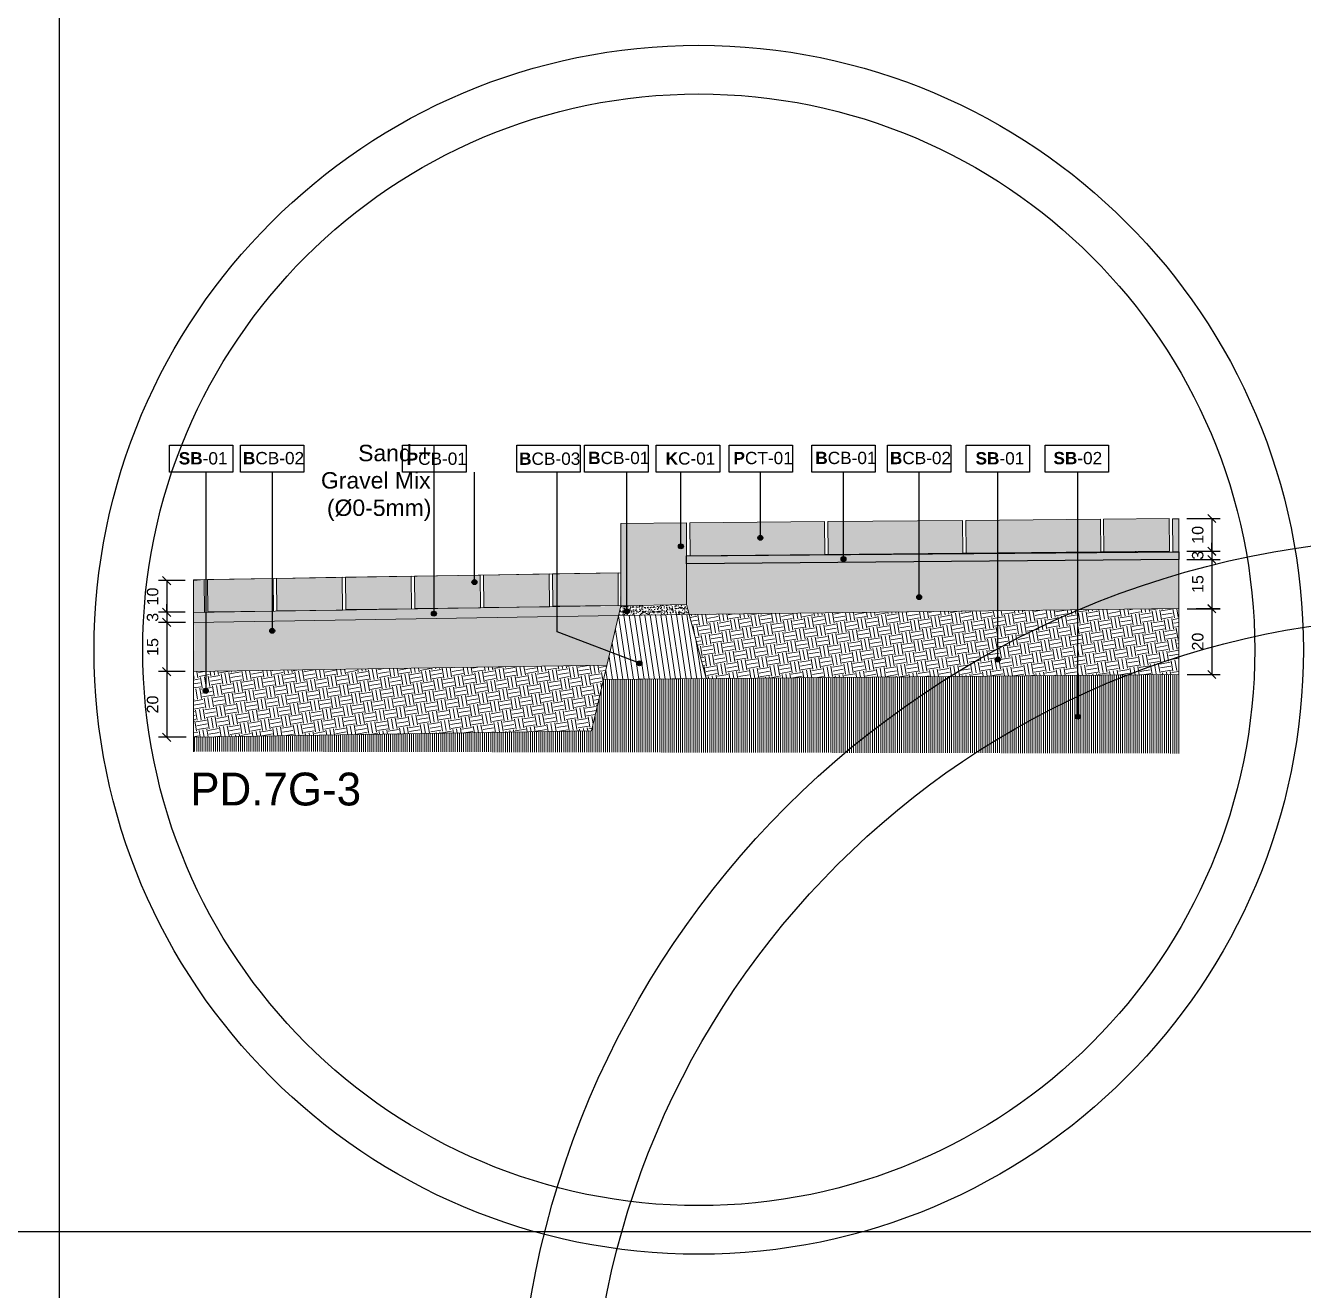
# Model space of a CAD drawing. Header units: metres. Extents: x -325 to 301, y -147 to 149.
# Drawn here: x 82.131 to 86.022, y 53.277 to 57.129 of the extents above; entities that cross this region are included whole.
import ezdxf

# ---------------------------------------------------------------- set-up
doc = ezdxf.new("R2010")
doc.units = ezdxf.units.M
doc.layers.get('Defpoints').update_dxf_attribs({"lineweight": 13})
for name, color, linetype, plot in [('-aux', 50, 'Continuous', False), ('-AUX_MON', 3, 'Continuous', False), ('-AUX_RIM', 2, 'Continuous', False), ('02-L-AUX', 2, 'Continuous', False)]:
    doc.layers.add(name, color=color, linetype=linetype, plot=plot)
doc.layers.add('0-TX-1_25', color=7, linetype='Continuous', true_color=0x3f4f7f)
doc.layers.add('EIT_3 TR sorra', color=7, linetype='Continuous', true_color=0xd8ceb0)
doc.layers.add('03-TR-Paviment_07_Precast Concrete Blocks', color=7, linetype='Continuous', lineweight=5, true_color=0xe7ddd0)
doc.layers.add('3-TR tot_u', color=7, linetype='Continuous', lineweight=5, true_color=0x787878)
for name, color, linetype, lineweight in [('1-CM', 7, 'Continuous', 0), ('2-L-secció', 1, 'Continuous', 0), ('3-TR Formigó', 252, 'Continuous', 0), ('3-TR Seleccionat', 44, 'Continuous', 0), ('3-TR Tot-u', 37, 'Continuous', 0)]:
    doc.layers.add(name, color=color, linetype=linetype, lineweight=lineweight)
doc.layers.add('A-KEYPLAN_HATCH', color=7, linetype='Continuous')
doc.layers.add('A_TEXT_2', color=7, linetype='Continuous')
doc.styles.get("Standard").update_dxf_attribs({"font": 'arial.ttf'})
doc.styles.add('x-llegenda materials$0$ENGRAVERS', font='TT0586M.TTF')
doc.dimstyles.new('ISO-25', dxfattribs={"dimtxt": 0.1, "dimasz": 0.1, "dimexe": 0.1, "dimexo": 0.1, "dimgap": 0.1, "dimtad": 1, "dimdec": 0, "dimlfac": 100, "dimzin": 9, "dimtxsty": 'Standard', "dimblk": 'OBLIQUE', "dimcen": 0.1, "dimadec": 0, "dimazin": 0, "dimtfac": 1, "dimtdec": 0, "dimtmove": 0, "dimatfit": 3, "dimldrblk": 'OBLIQUE', "dimfxl": 1, "dimarcsym": 0})

# ---------------------------------------------------------------- blocks, each defined once
blk = doc.blocks.new('hatch keyplan 2')
at = {"layer": 'A-KEYPLAN_HATCH'}
blk.add_lwpolyline([(0, 0.00548), (0.01287, 0.00548), (0.01287, 0), (0, 0)], close=True, dxfattribs=at)
blk = doc.blocks.new('hatch keyplan')
at = {"layer": 'A-KEYPLAN_HATCH'}
blk.add_blockref('hatch keyplan 2', (1.43058, 0.85215), dxfattribs=at)
blk = doc.blocks.new('B-CB03')
at = {"layer": 'A-KEYPLAN_HATCH'}
blk.add_blockref('hatch keyplan', (-1.43058, -0.85215), dxfattribs=at)
at = {"layer": 'A_TEXT_2', "insert": (-0.0008, 0.00398), "char_height": 0.0025, "attachment_point": 1}
blk.add_mtext_dynamic_manual_height_columns('\\pi0.00128;{\\fArial|b1|i0|c0|p34;B}CB-03', width=0.0145619, gutter_width=0.015, heights=[0], dxfattribs=at)
blk = doc.blocks.new('K01A')
at = {"layer": 'A-KEYPLAN_HATCH'}
blk.add_blockref('hatch keyplan', (-1.42958, -0.85215), dxfattribs=at)
at = {"layer": 'A_TEXT_2', "insert": (0.0002, 0.00402), "char_height": 0.0025, "attachment_point": 1}
blk.add_mtext_dynamic_manual_height_columns('\\pi0.00269;{\\fArial|b1|i0|c0|p34;K}C-01', width=0.0145619, gutter_width=0.015, heights=[0], dxfattribs=at)
blk = doc.blocks.new('PCB01')
at = {"layer": 'A-KEYPLAN_HATCH'}
blk.add_lwpolyline([(0.001, 0.00548), (0.01387, 0.00548), (0.01387, 0), (0.001, 0)], close=True, dxfattribs=at)
at = {"layer": 'A_TEXT_2', "insert": (0.0002, 0.00409), "char_height": 0.0025, "attachment_point": 1}
blk.add_mtext_dynamic_manual_height_columns('\\pi0.00171;{\\fArial|b1|i0|c0|p34;P}CT-01', width=0.0145619, gutter_width=0.015, heights=[0], dxfattribs=at)
blk = doc.blocks.new('B-CB01')
at = {"layer": 'A-KEYPLAN_HATCH'}
blk.add_blockref('hatch keyplan', (-1.43058, -0.85215), dxfattribs=at)
at = {"layer": 'A_TEXT_2', "insert": (-0.0008, 0.00411), "char_height": 0.0025, "attachment_point": 1}
blk.add_mtext_dynamic_manual_height_columns('\\pi0.00152;{\\fArial|b1|i0|c0|p34;B}CB-01', width=0.0145619, gutter_width=0.015, heights=[0], dxfattribs=at)
blk = doc.blocks.new('B-CB02')
at = {"layer": 'A-KEYPLAN_HATCH'}
blk.add_blockref('hatch keyplan', (-1.43058, -0.85215), dxfattribs=at)
at = {"layer": 'A_TEXT_2', "insert": (-0.0008, 0.00409), "char_height": 0.0025, "attachment_point": 1}
blk.add_mtext_dynamic_manual_height_columns('\\pi0.00129;{\\fArial|b1|i0|c0|p34;B}CB-02', width=0.0145619, gutter_width=0.015, heights=[0], dxfattribs=at)
blk = doc.blocks.new('SB-01')
at = {"layer": 'A-KEYPLAN_HATCH'}
blk.add_blockref('hatch keyplan', (-1.43058, -0.85215), dxfattribs=at)
at = {"layer": 'A_TEXT_2', "insert": (-0.0008, 0.00403), "char_height": 0.0025, "attachment_point": 1}
blk.add_mtext_dynamic_manual_height_columns('\\pi0.00271;{\\fArial|b1|i0|c0|p34;SB}-01', width=0.0145619, gutter_width=0.015, heights=[0], dxfattribs=at)
blk = doc.blocks.new('PCB02')
at = {"layer": 'A-KEYPLAN_HATCH'}
blk.add_blockref('hatch keyplan', (-1.42958, -0.85215), dxfattribs=at)
at = {"layer": 'A_TEXT_2', "insert": (0.0002, 0.00398), "char_height": 0.0025, "attachment_point": 1}
blk.add_mtext_dynamic_manual_height_columns('\\pi0.00161;{\\fArial|b1|i0|c0|p34;P}CB-01', width=0.0145619, gutter_width=0.015, heights=[0], dxfattribs=at)
blk = doc.blocks.new('_Oblique')
at = {"color": 0, "lineweight": -2}
blk.add_line((-0.5, -0.5), (0.5, 0.5), dxfattribs=at)
blk = doc.blocks.new('*D479')
at = {"layer": '0-TX-1_25', "color": 0, "lineweight": -2, "transparency": 16777216}
for p, q in [((85.6674, 55.6281), (85.7682, 55.6281)), ((85.7432, 55.6281), (85.7432, 55.5284)), ((85.6683, 55.5284), (85.7682, 55.5284))]:
    blk.add_line(p, q, dxfattribs=at)
at = {"layer": 'Defpoints', "color": 0, "transparency": 16777216}
for p in [(85.6424, 55.6281, 0.0017), (85.6433, 55.5284, 0.0017), (85.7432, 55.5284)]:
    blk.add_point(p, dxfattribs=at)
at = {"layer": '0-TX-1_25', "color": 0, "lineweight": -2, "transparency": 16777216, "xscale": 0.025, "yscale": 0.025, "zscale": 0.025}
for p, rotation in [((85.7432, 55.6281), 90), ((85.7432, 55.5284), 270)]:
    blk.add_blockref('_Oblique', p, dxfattribs=dict(at, rotation=rotation))
at = {"layer": '0-TX-1_25', "color": 0, "transparency": 16777216, "insert": (85.7004, 55.5783), "char_height": 0.035, "attachment_point": 5, "rotation": 90}
blk.add_mtext('10', dxfattribs=at)
blk = doc.blocks.new('*D475')
at = {"layer": '0-TX-1_25', "color": 0, "lineweight": -2, "transparency": 16777216}
for p, q in [((85.668, 55.3531), (85.7682, 55.3531)), ((85.7432, 55.3531), (85.7432, 55.1531)), ((85.6681, 55.1531), (85.7682, 55.1531))]:
    blk.add_line(p, q, dxfattribs=at)
at = {"layer": 'Defpoints', "color": 0, "transparency": 16777216}
for p in [(85.643, 55.3531, 0.0017), (85.6431, 55.1531, 0.0017), (85.7432, 55.1531)]:
    blk.add_point(p, dxfattribs=at)
at = {"layer": '0-TX-1_25', "color": 0, "lineweight": -2, "transparency": 16777216, "xscale": 0.025, "yscale": 0.025, "zscale": 0.025}
for p, rotation in [((85.7432, 55.3531), 90), ((85.7432, 55.1531), 270)]:
    blk.add_blockref('_Oblique', p, dxfattribs=dict(at, rotation=rotation))
at = {"layer": '0-TX-1_25', "color": 0, "transparency": 16777216, "insert": (85.7004, 55.2531), "char_height": 0.035, "attachment_point": 5, "rotation": 90}
blk.add_mtext('20', dxfattribs=at)
blk = doc.blocks.new('*D476')
at = {"layer": '0-TX-1_25', "color": 0, "lineweight": -2, "transparency": 16777216}
for p, q in [((82.6174, 55.4388), (82.5361, 55.4388)), ((82.5611, 55.4388), (82.5611, 55.3425)), ((82.6167, 55.3425), (82.5361, 55.3425))]:
    blk.add_line(p, q, dxfattribs=at)
at = {"layer": 'Defpoints', "color": 0, "transparency": 16777216}
for p in [(82.6424, 55.4388, 0), (82.5611, 55.3425), (82.6417, 55.3425, 0.0017)]:
    blk.add_point(p, dxfattribs=at)
at = {"layer": '0-TX-1_25', "color": 0, "lineweight": -2, "transparency": 16777216, "xscale": 0.025, "yscale": 0.025, "zscale": 0.025}
for p, rotation in [((82.5611, 55.4388), 90), ((82.5611, 55.3425), 270)]:
    blk.add_blockref('_Oblique', p, dxfattribs=dict(at, rotation=rotation))
at = {"layer": '0-TX-1_25', "color": 0, "transparency": 16777216, "insert": (82.5182, 55.3906), "char_height": 0.035, "attachment_point": 5, "rotation": 90}
blk.add_mtext('10', dxfattribs=at)
blk = doc.blocks.new('*D477')
at = {"layer": '0-TX-1_25', "color": 0, "lineweight": -2, "transparency": 16777216}
for p, q in [((82.6174, 55.3425), (82.5361, 55.3425)), ((82.5611, 55.3425), (82.5611, 55.3675)), ((82.5611, 55.3425), (82.5611, 55.3117)), ((82.6174, 55.3117), (82.5361, 55.3117)), ((82.5611, 55.3117), (82.5611, 55.2867))]:
    blk.add_line(p, q, dxfattribs=at)
at = {"layer": 'Defpoints', "color": 0, "transparency": 16777216}
for p in [(82.6424, 55.3425, 0), (82.5611, 55.3117), (82.6424, 55.3117, 0)]:
    blk.add_point(p, dxfattribs=at)
at = {"layer": '0-TX-1_25', "color": 0, "lineweight": -2, "transparency": 16777216, "xscale": 0.025, "yscale": 0.025, "zscale": 0.025}
for p, rotation in [((82.5611, 55.3425), 270), ((82.5611, 55.3117), 90)]:
    blk.add_blockref('_Oblique', p, dxfattribs=dict(at, rotation=rotation))
at = {"layer": '0-TX-1_25', "color": 0, "transparency": 16777216, "insert": (82.5182, 55.3271), "char_height": 0.035, "attachment_point": 5, "rotation": 90}
blk.add_mtext('3', dxfattribs=at)
blk = doc.blocks.new('*D480')
at = {"layer": '0-TX-1_25', "color": 0, "lineweight": -2, "transparency": 16777216}
for p, q in [((82.6183, 55.3117), (82.5361, 55.3117)), ((82.5611, 55.3117), (82.5611, 55.1616)), ((82.6174, 55.1616), (82.5361, 55.1616))]:
    blk.add_line(p, q, dxfattribs=at)
at = {"layer": 'Defpoints', "color": 0, "transparency": 16777216}
for p in [(82.6433, 55.3117, 0.0017), (82.5611, 55.1616), (82.6424, 55.1616, 0)]:
    blk.add_point(p, dxfattribs=at)
at = {"layer": '0-TX-1_25', "color": 0, "lineweight": -2, "transparency": 16777216, "xscale": 0.025, "yscale": 0.025, "zscale": 0.025}
for p, rotation in [((82.5611, 55.3117), 90), ((82.5611, 55.1616), 270)]:
    blk.add_blockref('_Oblique', p, dxfattribs=dict(at, rotation=rotation))
at = {"layer": '0-TX-1_25', "color": 0, "transparency": 16777216, "insert": (82.5182, 55.2367), "char_height": 0.035, "attachment_point": 5, "rotation": 90}
blk.add_mtext('15', dxfattribs=at)
blk = doc.blocks.new('*D481')
at = {"layer": '0-TX-1_25', "color": 0, "lineweight": -2, "transparency": 16777216}
for p, q in [((82.6174, 55.1616), (82.5361, 55.1616)), ((82.5611, 55.1616), (82.5611, 54.9617)), ((82.6198, 54.9617), (82.5361, 54.9617))]:
    blk.add_line(p, q, dxfattribs=at)
at = {"layer": 'Defpoints', "color": 0, "transparency": 16777216}
for p in [(82.6424, 55.1616, 0), (82.5611, 54.9617), (82.6448, 54.9617, 0.0017)]:
    blk.add_point(p, dxfattribs=at)
at = {"layer": '0-TX-1_25', "color": 0, "lineweight": -2, "transparency": 16777216, "xscale": 0.025, "yscale": 0.025, "zscale": 0.025}
for p, rotation in [((82.5611, 55.1616), 90), ((82.5611, 54.9617), 270)]:
    blk.add_blockref('_Oblique', p, dxfattribs=dict(at, rotation=rotation))
at = {"layer": '0-TX-1_25', "color": 0, "transparency": 16777216, "insert": (82.5182, 55.0616), "char_height": 0.035, "attachment_point": 5, "rotation": 90}
blk.add_mtext('20', dxfattribs=at)
blk = doc.blocks.new('SB-02')
at = {"layer": 'A-KEYPLAN_HATCH'}
blk.add_blockref('hatch keyplan', (-1.43058, -0.85215), dxfattribs=at)
at = {"layer": 'A_TEXT_2', "insert": (-0.0008, 0.00408), "char_height": 0.0025, "attachment_point": 1}
blk.add_mtext_dynamic_manual_height_columns('\\pi0.00249;{\\fArial|b1|i0|c0|p34;SB}-02', width=0.0145619, gutter_width=0.015, heights=[0], dxfattribs=at)
blk = doc.blocks.new('*D478')
at = {"layer": '0-TX-1_25', "color": 0, "lineweight": -2, "transparency": 16777216}
for p, q in [((85.6674, 55.5285), (85.7682, 55.5285)), ((85.7432, 55.5285), (85.7432, 55.5535)), ((85.7432, 55.5285), (85.7432, 55.5034)), ((85.6676, 55.5034), (85.7682, 55.5034)), ((85.7432, 55.5034), (85.7432, 55.4784))]:
    blk.add_line(p, q, dxfattribs=at)
at = {"layer": 'Defpoints', "color": 0, "transparency": 16777216}
for p in [(85.6424, 55.5285, 0.0017), (85.6426, 55.5034, 0.0017), (85.7432, 55.5034)]:
    blk.add_point(p, dxfattribs=at)
at = {"layer": '0-TX-1_25', "color": 0, "lineweight": -2, "transparency": 16777216, "xscale": 0.025, "yscale": 0.025, "zscale": 0.025}
for p, rotation in [((85.7432, 55.5285), 270), ((85.7432, 55.5034), 90)]:
    blk.add_blockref('_Oblique', p, dxfattribs=dict(at, rotation=rotation))
at = {"layer": '0-TX-1_25', "color": 0, "transparency": 16777216, "insert": (85.7004, 55.5159), "char_height": 0.035, "attachment_point": 5, "rotation": 90}
blk.add_mtext('3', dxfattribs=at)
blk = doc.blocks.new('*D474')
at = {"layer": '0-TX-1_25', "color": 0, "lineweight": -2, "transparency": 16777216}
for p, q in [((85.696, 55.5034), (85.7682, 55.5034)), ((85.7432, 55.5034), (85.7432, 55.3535)), ((85.696, 55.3535), (85.7682, 55.3535))]:
    blk.add_line(p, q, dxfattribs=at)
at = {"layer": 'Defpoints', "color": 0, "transparency": 16777216}
for p in [(85.671, 55.5034, 0.0017), (85.671, 55.3535, 0.0017), (85.7432, 55.3535)]:
    blk.add_point(p, dxfattribs=at)
at = {"layer": '0-TX-1_25', "color": 0, "lineweight": -2, "transparency": 16777216, "xscale": 0.025, "yscale": 0.025, "zscale": 0.025}
for p, rotation in [((85.7432, 55.5034), 90), ((85.7432, 55.3535), 270)]:
    blk.add_blockref('_Oblique', p, dxfattribs=dict(at, rotation=rotation))
at = {"layer": '0-TX-1_25', "color": 0, "transparency": 16777216, "insert": (85.7004, 55.4284), "char_height": 0.035, "attachment_point": 5, "rotation": 90}
blk.add_mtext('15', dxfattribs=at)
blk = doc.blocks.new('POINT')
at = {"layer": '0-TX-1_25'}
h = blk.add_hatch(dxfattribs=at)
h.set_pattern_fill('ANGLE', color=256)
h.set_pattern_definition([(0, (-83.747, -12.726), (0, 6.985), [5.08, -1.905]), (90, (-83.747, -12.726), (-6.985, 4e-16), [5.08, -1.905])])
edge = h.paths.add_edge_path()
edge.add_arc((0, 0), 0.0075, 0, 360)
h = blk.add_hatch(color=256, dxfattribs=at)
h.dxf.hatch_style = 1
edge = h.paths.add_edge_path()
edge.add_arc((0, 0), 0.0075, 0, 360)
blk.add_circle((0, 0), 0.0075, dxfattribs=at)

msp = doc.modelspace()

# ---------------------------------------------------------------- hatches: boundary and pattern name
at = {"layer": '03-TR-Paviment_07_Precast Concrete Blocks'}
h = msp.add_hatch(color=256, dxfattribs=at)
h.dxf.hatch_style = 1
h.paths.add_polyline_path([(83.9439, 55.6128), (83.9414, 55.3618), (84.1439, 55.3658), (84.1439, 55.6146)])
h = msp.add_hatch(color=256, dxfattribs=at)
h.dxf.hatch_style = 1
h.paths.add_polyline_path([(84.1539, 55.6147), (84.1548, 55.5147), (84.5648, 55.5185), (84.5639, 55.6185)])
h = msp.add_hatch(color=256, dxfattribs=at)
h.dxf.hatch_style = 1
h.paths.add_polyline_path([(84.6693, 55.6195), (84.5739, 55.6186), (84.5748, 55.5186), (84.6702, 55.5195)])
h = msp.add_hatch(color=256, dxfattribs=at)
h.dxf.hatch_style = 1
h.paths.add_polyline_path([(84.9839, 55.6224), (84.6693, 55.6195), (84.6702, 55.5195), (84.9848, 55.5224)])
h = msp.add_hatch(color=256, dxfattribs=at)
h.dxf.hatch_style = 1
h.paths.add_polyline_path([(85.4048, 55.5262), (85.4038, 55.6262), (84.9939, 55.6224), (84.9948, 55.5224)])
h = msp.add_hatch(color=256, dxfattribs=at)
h.dxf.hatch_style = 1
h.paths.add_polyline_path([(85.6148, 55.5281), (85.6138, 55.6281), (85.4138, 55.6263), (85.4148, 55.5263)])
h = msp.add_hatch(color=256, dxfattribs=at)
h.dxf.hatch_style = 1
h.paths.add_polyline_path([(85.6424, 55.527), (85.6424, 55.627), (85.6238, 55.6269), (85.6248, 55.5269)])
h = msp.add_hatch(color=256, dxfattribs=at)
h.dxf.hatch_style = 1
h.paths.add_polyline_path([(82.8954, 55.4458), (82.8963, 55.3473), (83.0963, 55.3491), (83.0953, 55.4491)])
h = msp.add_hatch(color=256, dxfattribs=at)
h.dxf.hatch_style = 1
h.paths.add_polyline_path([(83.1053, 55.4492), (83.1063, 55.3507), (83.3062, 55.3525), (83.3053, 55.4525)])
h = msp.add_hatch(color=256, dxfattribs=at)
h.dxf.hatch_style = 1
h.paths.add_polyline_path([(83.3153, 55.4526), (83.3162, 55.3541), (83.5162, 55.356), (83.5153, 55.456)])
h = msp.add_hatch(color=256, dxfattribs=at)
h.dxf.hatch_style = 1
h.paths.add_polyline_path([(83.5253, 55.456), (83.5262, 55.3575), (83.7262, 55.3594), (83.7253, 55.4594)])
h = msp.add_hatch(color=256, dxfattribs=at)
h.dxf.hatch_style = 1
h.paths.add_polyline_path([(83.7353, 55.4594), (83.7362, 55.3609), (83.9361, 55.3628), (83.9352, 55.4628)])
h = msp.add_hatch(color=256, dxfattribs=at)
h.dxf.hatch_style = 1
h.paths.add_polyline_path([(82.6424, 55.4417), (82.6424, 55.3425), (82.6763, 55.3422), (82.6754, 55.4422)])
h = msp.add_hatch(color=256, dxfattribs=at)
h.dxf.hatch_style = 1
h.paths.add_polyline_path([(82.6854, 55.4423), (82.6863, 55.3438), (82.8863, 55.3457), (82.8854, 55.4457)])
at = {"layer": '3-TR Formigó'}
h = msp.add_hatch(dxfattribs=at)
h.set_pattern_fill('ANSI31', color=256, scale=0.005, angle=-126.3922, style=0)
h.set_pattern_definition([(278.60779, (-0.024866, -0.102938), (0.0156961847, 0.0023760076), [])])
h.paths.add_polyline_path([(83.937, 55.3324), (83.8914, 55.1374), (84.2034, 55.1403), (84.152, 55.3359)])
at = {"layer": '3-TR Seleccionat'}
h = msp.add_hatch(dxfattribs=at)
h.set_pattern_fill('ANSI31', color=256, scale=0.002, angle=45, style=0)
h.set_pattern_definition([(90, (82.468117, 61.870034), (-0.00635, -6e-11), [])])
h.paths.add_polyline_path([(82.6424, 54.9616), (83.8547, 54.9811), (83.8797, 55.0875), (83.8914, 55.1374), (84.2034, 55.1403), (85.6424, 55.1531), (85.6424, 54.9128), (82.6439, 54.9187)])
at = {"layer": '3-TR Tot-u'}
h = msp.add_hatch(dxfattribs=at)
h.set_pattern_fill('EARTH', color=256, scale=0.005, angle=-80.3021, style=0)
h.set_pattern_definition([(279.698, (84.059022, 55.088934), (0.0366447, -0.0259479), [0.03175, -0.03175]), (279.698, (84.070758, 55.09094), (0.0366447, -0.0259479), [0.03175, -0.03175]), (279.698, (84.082494, 55.092945), (0.0366447, -0.0259479), [0.03175, -0.03175]), (9.698, (84.087075, 55.089702), (0.0259479, 0.0366447), [0.03175, -0.03175]), (9.698, (84.08908, 55.077966), (0.0259479, 0.0366447), [0.03175, -0.03175]), (9.698, (84.091086, 55.06623), (0.0259479, 0.0366447), [0.03175, -0.03175])])
h.paths.add_polyline_path([(85.6424, 55.1534), (85.6424, 55.3535), (84.152, 55.3359), (84.1922, 55.1865), (84.2034, 55.1403)])
h = msp.add_hatch(dxfattribs=at)
h.set_pattern_fill('EARTH', color=256, scale=0.005, angle=-80.3021, style=0)
h.set_pattern_definition([(279.698, (82.534145, 54.960642), (0.0366447, -0.0259479), [0.03175, -0.03175]), (279.698, (82.54588, 54.962648), (0.0366447, -0.0259479), [0.03175, -0.03175]), (279.698, (82.557617, 54.964654), (0.0366447, -0.0259479), [0.03175, -0.03175]), (9.698, (82.562198, 54.96141), (0.0259479, 0.0366447), [0.03175, -0.03175]), (9.698, (82.564203, 54.949674), (0.0259479, 0.0366447), [0.03175, -0.03175]), (9.698, (82.56621, 54.937938), (0.0259479, 0.0366447), [0.03175, -0.03175])])
h.paths.add_polyline_path([(83.8547, 54.9811), (83.9018, 55.1818), (82.6424, 55.1616), (82.6424, 54.9616), (82.698, 54.9625)])
at = {"layer": '3-TR tot_u'}
h = msp.add_hatch(dxfattribs=at)
h.set_pattern_fill('AR-CONC', color=256, scale=0.0001, angle=90.266414)
h.paths.add_polyline_path([(84.144, 55.5147), (85.6424, 55.527), (85.6424, 55.5034), (84.1439, 55.4902)])
h = msp.add_hatch(dxfattribs=at)
h.set_pattern_fill('AR-CONC', color=256, scale=0.0002, angle=90.2664)
h.set_pattern_definition([(140.2664143104, (269984.94385, -738365.70562), (0.0030183585511, 0.0364513625844), [0.00381, -0.04191]), (85.2664143104, (269984.94385, -738365.70562), (-0.0381781810675, -0.0072262829332), [0.003048, -0.033528116834]), (190.7178590104, (269984.9441, -738365.702582), (-0.0351598209585, 0.0292250795622), [0.00323800176, -0.03561804892]), (136.4506143104, (269984.93369, -738365.705667), (0.0081562825582, 0.0542543196878), [0.005715, -0.062865]), (186.9019719204, (269984.93437, -738365.701146), (-0.049705465848, 0.047250217616), [0.004857004628, -0.053427121632]), (81.45056548, (269984.93369, -738365.705667), (-0.0497054658455, 0.0472502176188), [0.004571993414, -0.050291946384]), (111.2664143104, (269984.936206, -738365.700575), (0.0203118235131, 0.0304176527954), [0.00381, -0.04191]), (56.2664143104, (269984.936206, -738365.700575), (-0.0368946682902, 0.0121889849718), [0.003048, -0.033528]), (161.7178593104, (269984.9379, -738365.69804), (-0.016582844967, 0.0426066376987), [0.00323800176, -0.03561798752]), (127.7664143104, (269984.94385, -738365.70562), (-0.0169136972324, 0.00053908133522), [0, -0.0331216, 0, -0.034036, 0, -0.033655]), (97.7664143104, (269984.94385, -738365.70562), (-0.02009803784808, 0.0132706243038), [0, -0.0194056, 0, -0.0323596, 0, -0.012827]), (57.7664143104, (269984.943902, -738365.716948), (0.00101964285024, 0.02712315336895), [0, -0.0127, 0, -0.039624, 0, -0.052578]), (47.7664143104, (269984.943926, -738365.722028), (-0.0052229971542, 0.0296018704426), [0, -0.01651, 0, -0.0263144, 0, -0.037338])])
h.paths.add_polyline_path([(85.6424, 55.3535), (85.6428, 55.5025), (85.6138, 55.5031), (84.1439, 55.4897), (84.1445, 55.4197), (84.1445, 55.4197), (84.145, 55.3697), (84.152, 55.3359)])
h = msp.add_hatch(dxfattribs=at)
h.set_pattern_fill('AR-CONC', color=256, scale=0.0002, angle=90.2664)
h.set_pattern_definition([(140.2664143104, (269983.444415, -738365.884144), (0.0030183585511, 0.0364513625844), [0.00381, -0.04191]), (85.2664143104, (269983.444415, -738365.884144), (-0.0381781810675, -0.0072262829332), [0.003048, -0.033528116834]), (190.7178590104, (269983.444667, -738365.881107), (-0.0351598209585, 0.0292250795622), [0.00323800176, -0.03561804892]), (136.4506143104, (269983.434255, -738365.88419), (0.0081562825582, 0.0542543196878), [0.005715, -0.062865]), (186.9019719204, (269983.434935, -738365.87967), (-0.049705465848, 0.047250217616), [0.004857004628, -0.053427121632]), (81.45056548, (269983.434255, -738365.88419), (-0.0497054658455, 0.0472502176188), [0.004571993414, -0.050291946384]), (111.2664143104, (269983.436772, -738365.8791), (0.0203118235131, 0.0304176527954), [0.00381, -0.04191]), (56.2664143104, (269983.43677, -738365.8791), (-0.0368946682902, 0.0121889849718), [0.003048, -0.033528]), (161.7178593104, (269983.438464, -738365.876565), (-0.016582844967, 0.0426066376987), [0.00323800176, -0.03561798752]), (127.7664143104, (269983.444415, -738365.884144), (-0.0169136972324, 0.00053908133522), [0, -0.0331216, 0, -0.034036, 0, -0.033655]), (97.7664143104, (269983.444415, -738365.884144), (-0.02009803784808, 0.0132706243038), [0, -0.0194056, 0, -0.0323596, 0, -0.012827]), (57.7664143104, (269983.444468, -738365.895473), (0.00101964285024, 0.02712315336895), [0, -0.0127, 0, -0.039624, 0, -0.052578]), (47.7664143104, (269983.444491, -738365.900553), (-0.0052229971542, 0.0296018704426), [0, -0.01651, 0, -0.0263144, 0, -0.037338])])
h.paths.add_polyline_path([(83.9018, 55.1818), (83.937, 55.3324), (82.6445, 55.3112), (82.6451, 55.2412), (82.6451, 55.2412), (82.6424, 55.1616), (82.7015, 55.1626)])
h = msp.add_hatch(dxfattribs=at)
h.set_pattern_fill('AR-CONC', color=256, scale=0.0001, angle=90.266414)
h.paths.add_polyline_path([(83.937, 55.3324), (83.9439, 55.3618), (84.1439, 55.3658), (84.152, 55.3359)])
at = {"layer": 'EIT_3 TR sorra'}
h = msp.add_hatch(dxfattribs=at)
h.set_pattern_fill('ANSI36', color=256, scale=0.001075, angle=-0.585307, style=0, double=1)
h.paths.add_polyline_path([(82.6424, 55.3425), (82.6445, 55.3117), (83.9389, 55.3325), (83.937, 55.3324), (83.9439, 55.3618)])

# ---------------------------------------------------------------- linework, layer by layer
at = {"layer": '-aux'}
for points in [[(82.2345, 3.4567), (82.2345, 133.4567)], [(12.2345, 53.4569), (142.2345, 53.4569)]]:
    msp.add_lwpolyline(points, dxfattribs=at)
at = {"layer": '-AUX_MON'}
for centre, radius in [((86.4271, 52.7711), 2.7993), ((86.4233, 52.7543), 2.5735)]:
    msp.add_circle(centre, radius, dxfattribs=at)
at = {"layer": '-AUX_RIM'}
for radius in [1.8411, 1.6929]:
    msp.add_circle((84.181, 55.2282, 0.0017), radius, dxfattribs=at)
at = {"layer": '0-TX-1_25', "elevation": 0.0017}
for points in [[(83.3746, 55.8516), (83.3746, 55.3382)], [(82.8822, 55.7694), (82.8822, 55.2861)], [(83.498, 55.4343), (83.498, 55.7694)], [(84.0005, 55.187), (83.7501, 55.2828), (83.7501, 55.7697)], [(83.962, 55.3452), (83.962, 55.7697)], [(84.1266, 55.5434), (84.1266, 55.7697)], [(84.3686, 55.5693), (84.3686, 55.7697)], [(85.3348, 55.0247), (85.3348, 55.7696)]]:
    msp.add_lwpolyline(points, dxfattribs=at)
at = {"layer": '0-TX-1_25'}
for points in [[(82.6798, 55.7697), (82.6798, 55.103)], [(84.6217, 55.4973), (84.6217, 55.7697)], [(84.8522, 55.3886), (84.8522, 55.7697)], [(85.0917, 55.1986), (85.0917, 55.7697)]]:
    msp.add_lwpolyline(points, dxfattribs=at)
at = {"layer": '02-L-AUX', "elevation": 0.0017}
msp.add_lwpolyline([(84.144, 55.5147), (85.6424, 55.527), (85.6424, 55.5034), (84.1439, 55.4902)], close=True, dxfattribs=at)
at = {"layer": '1-CM'}
for p, q in [((84.1439, 55.5169, 0.0017), (84.1439, 55.6146, 0.0017)), ((84.1439, 55.5147, 0.0017), (85.6141, 55.5281, 0.0017)), ((84.1439, 55.4897, 0.0017), (85.6424, 55.5034, 0.0017)), ((84.1439, 55.4897, 0.0017), (85.6424, 55.5034, 0.0017)), ((84.152, 55.3359, 0.0017), (85.6424, 55.3535, 0.0017)), ((85.6424, 55.1534, 0.0017), (83.8914, 55.1374, 0.0017))]:
    msp.add_line(p, q, dxfattribs=at)
at = {"layer": '1-CM', "extrusion": (-4.11465e-09, -2.15679e-15, 1), "elevation": 0.0017, "flags": 128}
msp.add_lwpolyline([(83.9439, 55.6128), (83.9439, 55.3618), (84.1439, 55.3658), (84.1439, 55.6146)], close=True, dxfattribs=at)
at = {"layer": '1-CM', "elevation": 0.0017}
for points in [[(84.5648, 55.5186), (84.1548, 55.5147), (84.1539, 55.6147), (84.5639, 55.6185)], [(84.9848, 55.5224), (84.5748, 55.5186), (84.5739, 55.6186), (84.9839, 55.6224)], [(85.4048, 55.5262), (84.9948, 55.5224), (84.9939, 55.6224), (85.4038, 55.6262)], [(85.6141, 55.5281), (85.4148, 55.5263), (85.4138, 55.6263), (85.6138, 55.6281)], [(83.0963, 55.3492), (82.8963, 55.3473), (82.8954, 55.4458), (83.0953, 55.4491)], [(83.3062, 55.3526), (83.1063, 55.3507), (83.1053, 55.4492), (83.3053, 55.4525)], [(83.5162, 55.356), (83.3162, 55.3541), (83.3153, 55.4526), (83.5153, 55.4559)], [(83.7262, 55.3594), (83.5262, 55.3575), (83.5253, 55.456), (83.7253, 55.4593)], [(83.9361, 55.3628), (83.7362, 55.3609), (83.7353, 55.4594), (83.9352, 55.4627)], [(82.6763, 55.3422), (82.6424, 55.3425), (82.6424, 55.4388), (82.6754, 55.4421)], [(82.8863, 55.3457), (82.6863, 55.3438), (82.6854, 55.4423), (82.8854, 55.4456)]]:
    msp.add_lwpolyline(points, close=True, dxfattribs=at)
for points in [[(85.6424, 55.527), (85.6248, 55.5269), (85.6238, 55.6269), (85.6424, 55.627)], [(83.9424, 55.4628), (82.6424, 55.4417)], [(83.937, 55.3324), (82.6424, 55.3117)], [(83.944, 55.3628), (82.644, 55.3417)], [(83.9439, 55.3618), (83.8547, 54.9811)], [(83.937, 55.3324), (84.152, 55.3359)], [(83.9018, 55.1818), (82.6424, 55.1616)], [(83.8547, 54.9811), (82.6424, 54.9616)]]:
    msp.add_lwpolyline(points, dxfattribs=at)
at = {"layer": '1-CM', "extrusion": (-4.11465e-09, -2.15679e-15, 1), "elevation": 0.0017}
msp.add_lwpolyline([(83.8914, 55.1374), (84.2034, 55.1403), (84.1439, 55.3658)], dxfattribs=at)
at = {"layer": '2-L-secció'}
for p, q in [((85.6424, 55.6281, 0.0017), (85.6424, 54.9128, 0.0017)), ((82.6424, 55.4417, 0), (82.6424, 54.9176, 0))]:
    msp.add_line(p, q, dxfattribs=at)

# ---------------------------------------------------------------- block references
at = {"layer": '0-TX-1_25', "xscale": 15, "yscale": 15, "zscale": 15}
for name, p in [('SB-01', (82.569, 55.7697)), ('B-CB02', (82.7857, 55.7694, 0.0017)), ('B-CB03', (83.6268, 55.7693, 0.0017)), ('B-CB01', (83.8335, 55.7697, 0.0017)), ('K01A', (84.0367, 55.7694, 0.0017)), ('PCB01', (84.2581, 55.7697, 0.0017)), ('B-CB01', (84.5251, 55.7697)), ('B-CB02', (84.7556, 55.7697)), ('SB-01', (84.9951, 55.7697)), ('SB-02', (85.2356, 55.7696, 0.0017))]:
    msp.add_blockref(name, p, dxfattribs=at)
at = {"layer": '0-TX-1_25'}
for p in [(84.3686, 55.5693, 0.0017), (84.1266, 55.5434, 0.0017), (84.6217, 55.5048), (83.498, 55.4343, 0.0017), (84.8522, 55.3886), (83.3746, 55.3382, 0.0017), (83.962, 55.3452, 0.0017), (82.8822, 55.2861, 0.0017), (84.0005, 55.187, 0.0017), (85.0917, 55.1986), (82.6798, 55.103), (85.3348, 55.0247, 0.0017)]:
    msp.add_blockref('POINT', p, dxfattribs=at)
at = {"layer": 'A-KEYPLAN_HATCH', "xscale": 14.99999999999007, "yscale": 14.99999999999007, "zscale": 14.99999999999007}
msp.add_blockref('PCB02', (83.2644, 55.7693, 0.0017), dxfattribs=at)

# ---------------------------------------------------------------- texts
at = {"layer": '-aux', "insert": (82.6327, 54.8541), "char_height": 0.1, "width": 19.210099, "attachment_point": 1, "style": 'x-llegenda materials$0$ENGRAVERS'}
msp.add_mtext('PD.7G-3', dxfattribs=at)
at = {"layer": '0-TX-1_25', "insert": (82.9911, 55.8526, 0.0017), "char_height": 0.05, "attachment_point": 1}
msp.add_mtext_dynamic_manual_height_columns('\\pi0.15283;Sand + \\P\\pi0.0396;Gravel Mix \\P\\pi0.05771;(Ø0-5mm)', width=0.369133, gutter_width=0.3375, heights=[0], dxfattribs=at)

# ---------------------------------------------------------------- dimensions: what is measured, and where the dimension line sits
at = {"layer": '0-TX-1_25'}
for base, p1, p2, picture, middle in [((85.7432, 55.5284), (85.6424, 55.6281, 0.0017), (85.6433, 55.5284, 0.0017), '*D479', (85.7004, 55.5783)), ((85.7432, 55.3535), (85.671, 55.5034, 0.0017), (85.671, 55.3535, 0.0017), '*D474', (85.7004, 55.4284)), ((85.7432, 55.1531), (85.643, 55.3531, 0.0017), (85.6431, 55.1531, 0.0017), '*D475', (85.7004, 55.2531)), ((82.5611, 55.1616), (82.6433, 55.3117, 0.0017), (82.6424, 55.1616, 0), '*D480', (82.5182, 55.2367)), ((82.5611, 54.9617), (82.6424, 55.1616, 0), (82.6448, 54.9617, 0.0017), '*D481', (82.5182, 55.0616))]:
    dim = msp.add_linear_dim(base=base, p1=p1, p2=p2, angle=90, dimstyle='ISO-25', override={"dimtxt": 0.035, "dimasz": 0.025, "dimexe": 0.025, "dimexo": 0.025, "dimgap": 0.025, "dimblk1": 'Oblique', "dimblk2": 'Oblique', "dimsah": 1, "dimfxl": 0.1, "dimfxlon": 1, "dimarcsym": 1}, dxfattribs=at)
    dim.commit()
    dim.dimension.update_dxf_attribs({"geometry": picture, "text_midpoint": middle})
for base, p1, p2, picture, middle in [((85.7432, 55.5034), (85.6424, 55.5285, 0.0017), (85.6426, 55.5034, 0.0017), '*D478', (85.7432, 55.5159)), ((82.5611, 55.3425), (82.6424, 55.4388, 0), (82.6417, 55.3425, 0.0017), '*D476', (82.5611, 55.3906)), ((82.5611, 55.3117), (82.6424, 55.3425, 0), (82.6424, 55.3117, 0), '*D477', (82.5611, 55.3271))]:
    dim = msp.add_linear_dim(base=base, p1=p1, p2=p2, angle=90, dimstyle='ISO-25', override={"dimtxt": 0.035, "dimasz": 0.025, "dimexe": 0.025, "dimexo": 0.025, "dimgap": 0.025, "dimblk1": 'Oblique', "dimblk2": 'Oblique', "dimsah": 1, "dimfxl": 0.1, "dimfxlon": 1, "dimarcsym": 1}, dxfattribs=at)
    dim.commit()
    dim.dimension.update_dxf_attribs({"geometry": picture, "text_midpoint": middle, "dimtype": 160})

doc.saveas('drawing.dxf')
